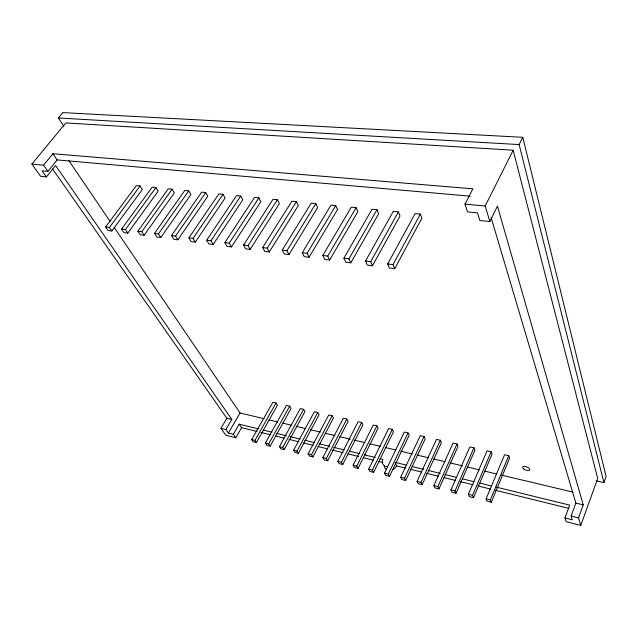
<?xml version="1.0" encoding="UTF-8"?>
<svg xmlns="http://www.w3.org/2000/svg" width="638" height="638" viewBox="0 0 638 638"><rect width="100%" height="100%" fill="white"/><g stroke="black" fill="none" stroke-linecap="round" stroke-linejoin="round"><path stroke-width="0.96" d="M596.147 480.845L603.899 482.615L606.1 476.45L522.785 137.306L62.851 112.607L58.385 117.982L63.88 126.292M496.26 487.129L569.71 505.113L564.941 517.952L566.121 521.677L580.763 525.393L597.718 478.484L513.151 150.193L65.786 122.927L31.9 164.11L40.633 176.319L46.407 176.901L55.578 165.521L231.809 419.477L225.884 429.589L228.348 433.058L233.317 434.311L235.741 437.756L241.579 427.651L239.186 424.182L233.317 434.311M580.763 525.393L578.522 517.889L583.252 504.881L497.449 206.122L489.856 221.546L479.816 220.533L477.447 212.861L467.463 211.896L464.99 204.136L472.87 188.824L52.89 153.718L43.551 165.186L31.9 164.11M564.941 517.952L572.262 519.795L571.098 516.03L575.867 503.087L491.156 217.614M491.3 502.218L490.343 499.897L508.749 455.707L504.562 454.766L486.1 498.828L487.065 501.141L491.3 502.218L509.626 458.116L508.749 455.707M473.516 497.704L492.097 454.128L491.164 451.736L487.065 450.803L468.34 494.338L469.361 496.651L473.516 497.704L472.503 495.391L491.164 451.736M456.066 493.278L455.014 490.973L473.922 447.828L469.895 446.919L450.93 489.944L451.991 492.241L456.066 493.278L474.887 450.213L473.922 447.828M438.952 488.931L458.004 446.377L456.991 444L453.036 443.107L433.848 485.622L434.956 487.918L438.952 488.931L437.851 486.635L456.991 444M422.157 484.673L441.432 442.605L440.38 440.244L436.496 439.367L417.092 481.395L418.241 483.676L422.157 484.673L421.024 482.384L417.092 481.395M421.024 482.384L440.38 440.244M405.68 480.494L425.163 438.904L424.071 436.551L420.259 435.69L400.648 477.24L401.836 479.513L405.68 480.494L404.5 478.213L400.648 477.24M404.5 478.213L424.071 436.551M389.507 476.387L409.181 435.275L408.057 432.931L404.309 432.085L384.507 473.157L385.727 475.43L389.507 476.387L388.287 474.114L384.507 473.157M388.287 474.114L408.057 432.931M373.629 472.359L393.494 431.703L392.33 429.374L388.654 428.545L368.66 469.161L369.92 471.418L373.629 472.359L372.377 470.094L368.66 469.161M372.377 470.094L392.33 429.374M603.899 482.615L519.157 144.579L522.785 137.306M358.046 468.404L378.079 428.202L376.883 425.881L373.27 425.06L353.109 465.23L354.401 467.479L358.046 468.404L356.754 466.147L353.109 465.23M489.856 221.546L485.199 206.002L513.151 150.193M356.754 466.147L376.883 425.881M342.734 464.52L341.418 462.271L361.706 422.444L358.165 421.646L337.829 461.37L339.161 463.611L342.734 464.52L362.942 424.756L361.706 422.444M327.701 460.708L348.069 421.375L346.801 419.07L343.316 418.289L322.828 457.582L324.192 459.815L327.701 460.708L326.345 458.467L322.828 457.582M326.345 458.467L346.801 419.07M312.931 456.96L311.551 454.727L332.151 415.761L328.729 414.987L308.09 453.857L309.486 456.082L312.931 456.96L333.451 418.05L332.151 415.761M298.424 453.275L319.08 414.78L317.756 412.499L314.39 411.741L293.616 450.197L295.035 452.414L298.424 453.275L297.013 451.058L293.616 450.197M394.707 268.71L421.862 218.252L420.346 214.097L415.115 213.571L387.697 263.933L389.395 268L394.707 268.71L393.016 264.634L420.346 214.097M297.013 451.058L317.756 412.499M284.173 449.654L304.956 411.566L303.6 409.301L300.299 408.551L279.388 446.608L280.84 448.809L284.173 449.654L282.73 447.445L279.388 446.608M282.73 447.445L303.6 409.301M372.464 265.743L399.994 216.003L398.399 211.896L393.295 211.377L365.518 261.03L367.297 265.049L372.464 265.743L370.71 261.708L398.399 211.896M270.161 446.106L268.686 443.904L289.692 406.151L286.438 405.417L265.408 443.075L266.883 445.268L270.161 446.106L291.072 408.408L289.692 406.151M256.388 442.605L254.889 440.419L276.015 403.056L272.817 402.339L251.667 439.606L253.166 441.791L256.388 442.605L277.418 405.305L276.015 403.056M350.788 262.848L378.653 213.81L376.994 209.743L372.018 209.24L343.906 258.191L345.748 262.178L350.788 262.848L348.962 258.853L376.994 209.743M228.348 433.058L240.047 412.993L114.162 227.383M329.655 260.033L357.83 211.672L356.116 207.645L351.251 207.159L322.836 255.431L324.734 259.379L329.655 260.033L327.765 256.077L356.116 207.645M235.741 437.756L225.876 435.252L220.939 428.353L226.873 418.273L52.659 169.062M309.039 257.281L337.51 209.583L335.732 205.596L330.986 205.125L302.276 252.736L304.246 256.643L309.039 257.281L307.085 253.366L302.276 252.736M307.085 253.366L335.732 205.596M288.926 254.602L317.668 207.549L315.834 203.602L311.2 203.139L282.227 250.104L284.245 253.98L288.926 254.602L286.917 250.718L282.227 250.104M286.917 250.718L315.834 203.602M269.3 251.986L298.289 205.556L296.399 201.648L291.877 201.193L262.657 247.536L264.73 251.372L269.3 251.986L267.242 248.142L262.657 247.536M267.242 248.142L296.399 201.648M250.136 249.426L279.356 203.618L277.418 199.742L273 199.303L243.556 245.032L245.678 248.836L250.136 249.426L248.03 245.622L243.556 245.032M248.03 245.622L277.418 199.742M231.427 246.93L260.854 201.712L258.876 197.884L254.554 197.445L224.903 242.584L227.072 246.356L231.427 246.93L229.273 243.158L224.903 242.584M229.273 243.158L258.876 197.884M213.156 244.498L242.775 199.861L240.749 196.057L236.523 195.635L206.688 240.199L208.897 243.931L213.156 244.498L210.955 240.757L206.688 240.199M210.955 240.757L240.749 196.057M195.3 242.113L225.094 198.043L223.029 194.279L218.898 193.864L188.888 237.862L191.137 241.563L195.3 242.113L193.051 238.413L188.888 237.862M193.051 238.413L223.029 194.279M177.85 239.784L207.813 196.265L205.699 192.54L201.664 192.134L171.494 235.581L173.783 239.242L177.85 239.784L175.562 236.116L171.494 235.581M175.562 236.116L205.699 192.54M160.792 237.511L190.898 194.534L188.752 190.842L184.805 190.443L154.492 233.349L156.82 236.985L160.792 237.511L158.471 233.875L154.492 233.349M158.471 233.875L188.752 190.842M144.108 235.286L174.357 192.828L172.172 189.175L168.304 188.784L137.864 231.171L140.224 234.768L144.108 235.286L141.756 231.682L137.864 231.171M141.756 231.682L172.172 189.175M127.799 233.109L158.16 191.169L155.943 187.548L152.163 187.165L121.603 229.042L123.995 232.607L127.799 233.109L125.407 229.536L121.603 229.042M125.407 229.536L155.943 187.548M111.841 230.988L142.314 189.542L140.065 185.953L136.365 185.578L105.693 226.953L108.125 230.485L111.841 230.988L109.425 227.439L105.693 226.953M109.425 227.439L140.065 185.953M46.407 176.901L42.076 170.809L47.914 171.367L57.165 159.923L470.302 196.185M58.385 117.982L519.157 144.579M464.99 204.136L485.199 206.002M322.836 255.431L327.765 256.077M343.906 258.191L348.962 258.853M365.518 261.03L370.71 261.708M387.697 263.933L393.016 264.634M240.047 412.993L264.244 418.743M269.084 419.892L277.793 421.965M282.626 423.114L291.343 425.187M296.176 426.336L305.857 428.632M310.698 429.781L320.372 432.085M325.213 433.234L334.886 435.531M339.727 436.687L350.374 439.215M354.242 440.132L364.888 442.66M369.729 443.817L380.376 446.345M385.216 447.493L395.863 450.021M400.696 451.17L412.308 453.937M417.148 455.085L428.76 457.845M433.601 458.993L445.212 461.752M450.053 462.901L462.638 465.892M467.471 467.04L479.09 469.799M484.896 471.179L496.508 473.946M501.348 475.095L572.964 492.113M226.873 418.273L231.809 419.477M575.867 503.087L583.252 504.881M239.186 424.182L258.47 428.903M263.295 430.084L271.971 432.213M276.796 433.393L286.438 435.754M290.298 436.695L299.94 439.056M304.757 440.236L314.398 442.597M319.223 443.777L329.83 446.377M333.69 447.318L344.297 449.918M349.114 451.098L359.72 453.698M364.545 454.878L375.152 457.478M379.977 458.658L382.864 459.36A6.811 5.503 -27.8 0 0 387.713 466.657M395.743 462.518L406.374 465.118M412.172 466.537L423.776 469.377M428.608 470.565L440.204 473.404M445.037 474.584L456.633 477.423M462.43 478.843L474.026 481.682M479.824 483.102L491.427 485.949M241.579 427.651L257.058 431.471M260.926 432.428L270.608 434.813M275.449 436.009L284.157 438.154M288.99 439.351L298.672 441.735M303.505 442.931L313.186 445.316M318.019 446.512L327.701 448.897M332.542 450.093L343.18 452.717M348.021 453.905L358.668 456.537M363.5 457.725L373.182 460.118M378.988 461.545L382.856 462.502M395.153 463.005L396.661 465.907L405.369 468.053M410.21 469.249L421.822 472.112M426.662 473.308L438.274 476.171M444.08 477.607L455.691 480.47M460.532 481.666L473.117 484.768M477.958 485.965L490.534 489.067M495.375 490.255L568.929 508.398M220.939 428.353L225.884 429.589M571.098 516.03L578.522 517.889M251.667 439.606L254.889 440.419M265.408 443.075L268.686 443.904M308.09 453.857L311.551 454.727M337.829 461.37L341.418 462.271M433.848 485.622L437.851 486.635M450.93 489.944L455.014 490.973M468.34 494.338L472.503 495.391M486.1 498.828L490.343 499.897M43.551 165.186L47.914 171.367M52.89 153.718L57.165 159.923M68.84 160.569L110.246 221.609M396.661 465.907A6.779 5.503 -27.8 0 1 393 469.464M386.556 469.496A6.779 5.503 -27.8 0 1 384.228 465.979M523.734 468.97A3.812 1.667 22.7 0 0 529.668 470.039A3.812 1.667 22.7 0 0 525.162 466.45A3.812 1.667 22.7 0 0 523.734 468.97"/></g></svg>
